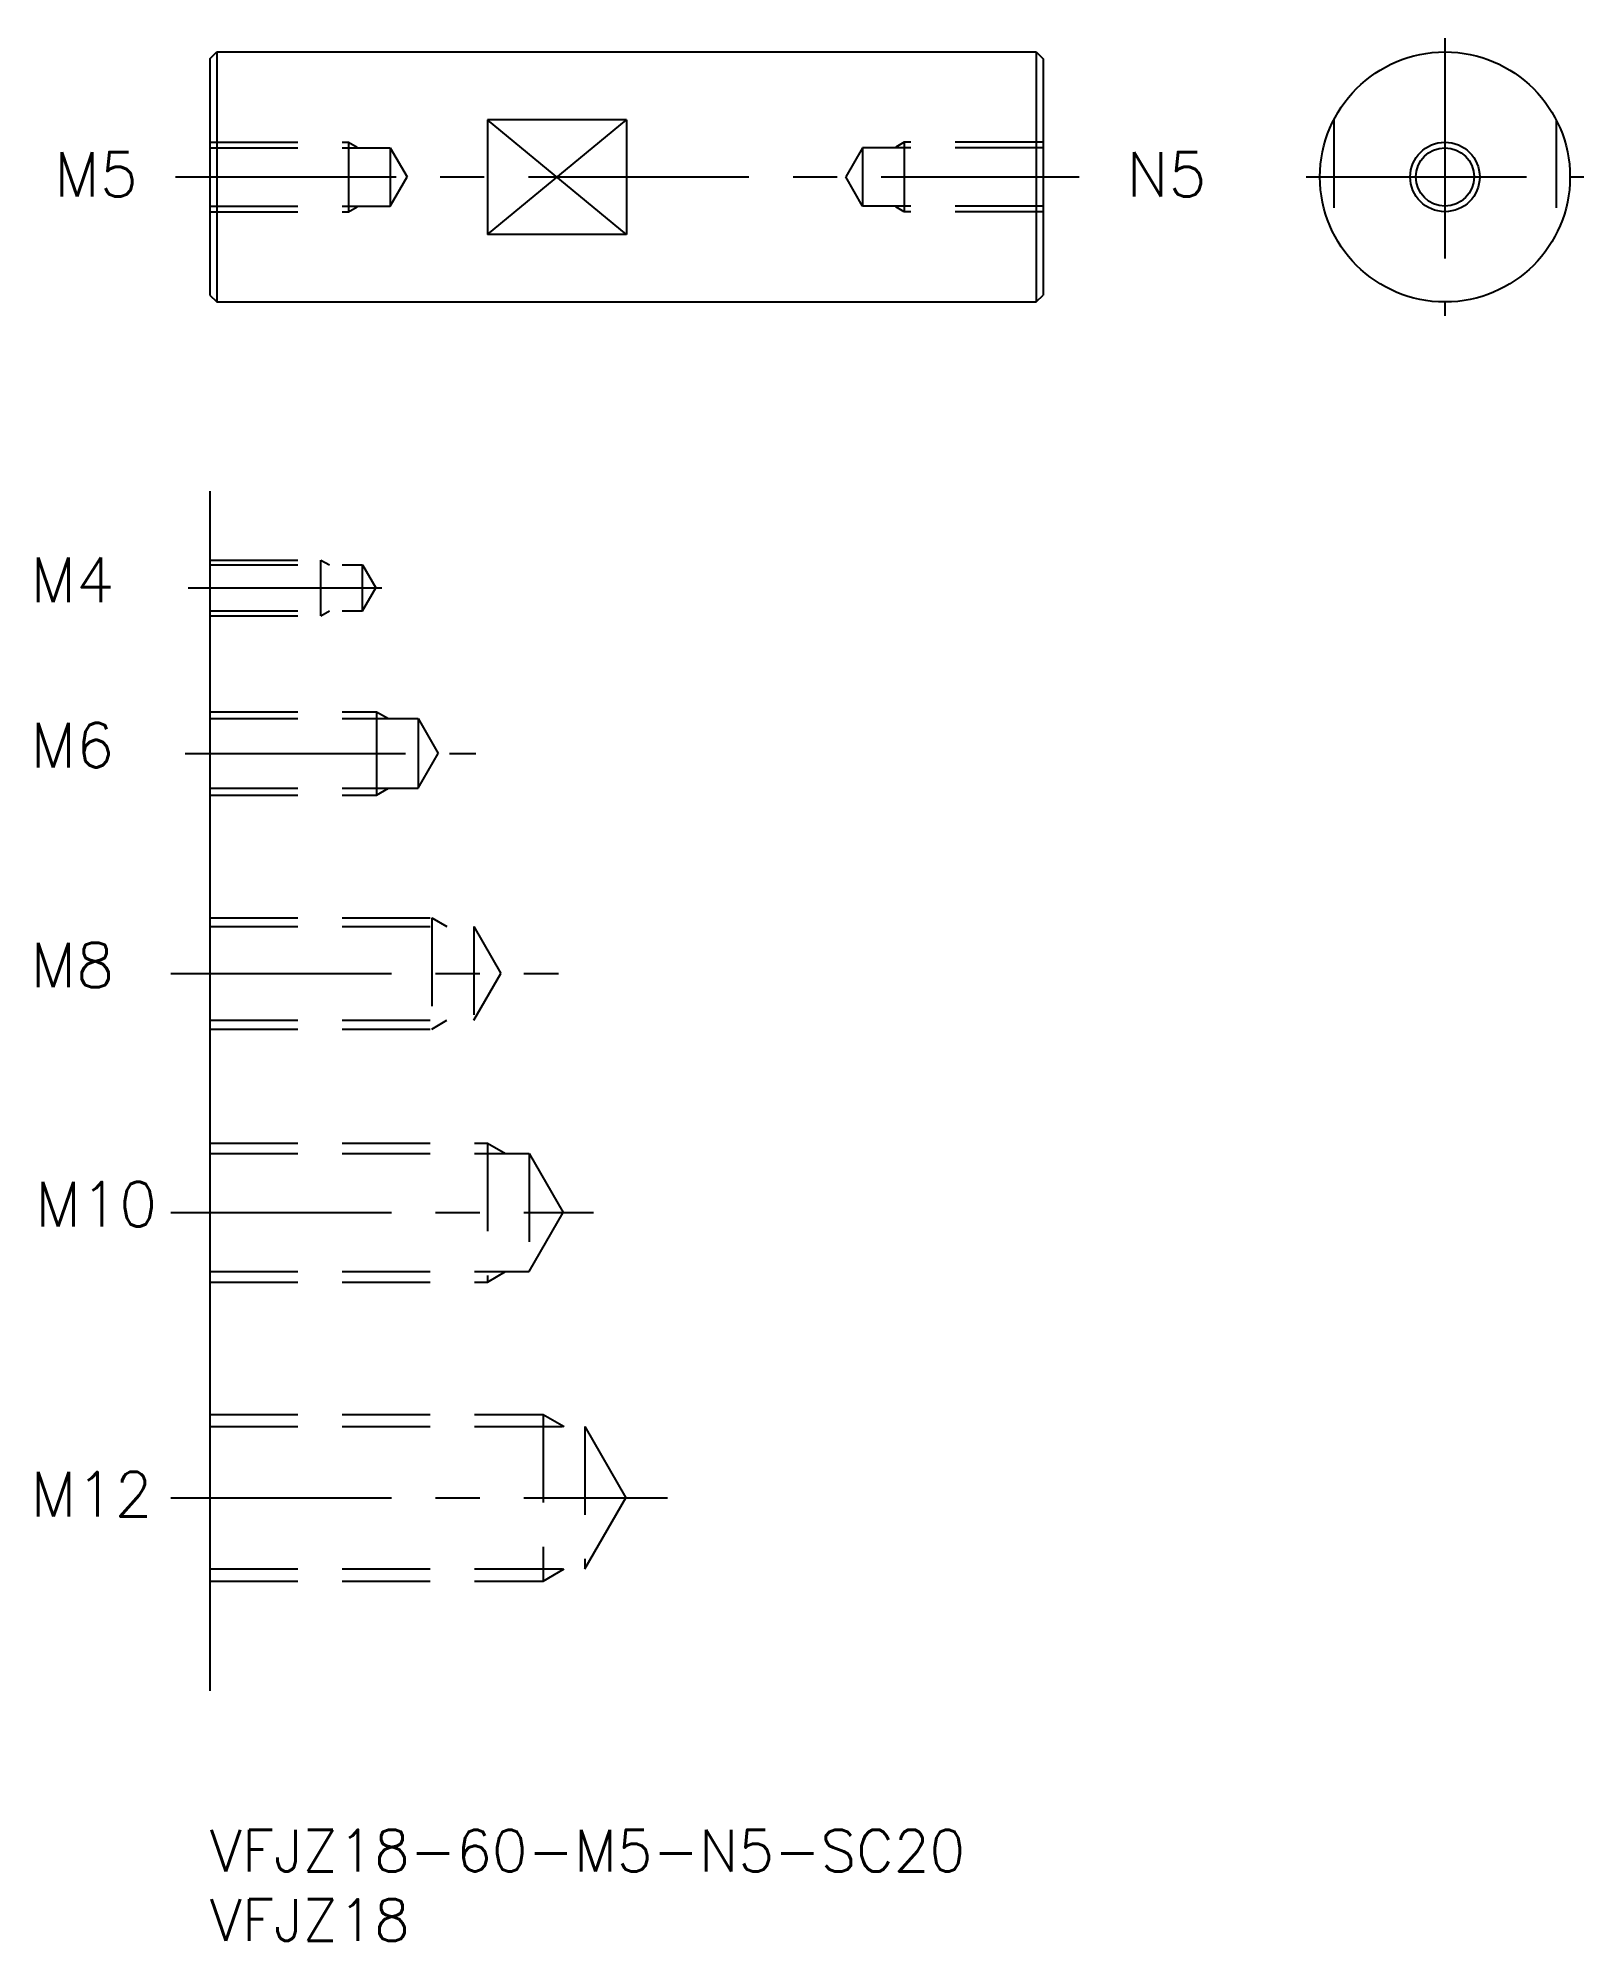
# Model space of a CAD drawing. Extents: x -12 to 99, y -8 to 129.
import ezdxf

# ---------------------------------------------------------------- set-up
doc = ezdxf.new("R2010")
doc.units = 0
doc.header["$LTSCALE"] = 0.5
doc.linetypes.add('CENTER', pattern=[50.8, 31.75, -6.35, 6.35, -6.35])
doc.linetypes.add('DASHED', pattern=[19.05, 12.7, -6.35])
doc.layers.get('0').update_dxf_attribs({"linetype": 'CONTINUOUS'})
for name, color, linetype in [('MSM_CENTER', 1, 'CENTER'), ('MSM_CONTINUOUS', 7, 'CONTINUOUS'), ('MSM_DASHED', 4, 'DASHED'), ('MSM_NARROW', 5, 'CONTINUOUS'), ('MSM_PART_NUMBER', 7, 'CONTINUOUS')]:
    doc.layers.add(name, color=color, linetype=linetype)
doc.styles.get("Standard").update_dxf_attribs({"font": 'txt.shx', "height": 3, "bigfont": 'bigfont.shx'})

# ---------------------------------------------------------------- blocks, each defined once
blk = doc.blocks.new('*U4')
at = {"layer": 'MSM_PART_NUMBER'}
blk.add_text('VFJZ18-60-M5-N5-SC20', height=3, dxfattribs=at).set_placement((0, -3))
blk = doc.blocks.new('*U5')
at = {"layer": 'MSM_PART_NUMBER'}
blk.add_text('VFJZ18', height=3, dxfattribs=at).set_placement((0, -8))

msp = doc.modelspace()

# ---------------------------------------------------------------- linework, layer by layer
msp.add_circle((88.92, 118.97), 9)
at = {"layer": 'MSM_CENTER'}
for p, q in [((88.92, 128.97), (88.92, 108.97)), ((-2.46, 118.97), (62.59, 118.97)), ((78.92, 118.97), (98.92, 118.97)), ((-1.56, 89.39), (12.39, 89.39)), ((-1.78, 77.48), (19.15, 77.48)), ((-2.79, 61.64), (25.11, 61.64)), ((-2.79, 44.43), (27.62, 44.43)), ((-2.79, 23.9), (32.95, 23.9))]:
    msp.add_line(p, q, dxfattribs=at)
at = {"layer": 'MSM_CONTINUOUS'}
for p, q in [((0, 127.47), (0.5, 127.97)), ((0, 127.47), (0, 110.47)), ((0.5, 127.97), (59.5, 127.97)), ((0.5, 127.97), (0.5, 109.97)), ((59.5, 127.97), (59.5, 109.97)), ((59.5, 127.97), (60, 127.47)), ((60, 127.47), (60, 110.47)), ((20, 123.09), (20, 114.84)), ((30, 123.09), (20, 123.09)), ((30, 123.09), (30, 114.84)), ((30, 114.84), (20, 114.84)), ((0, 110.47), (0.5, 109.97)), ((0.5, 109.97), (59.5, 109.97)), ((59.5, 109.97), (60, 110.47)), ((0, 96.36), (0, 10))]:
    msp.add_line(p, q, dxfattribs=at)
msp.add_circle((88.92, 118.97), 2.1, dxfattribs=at)
at = {"layer": 'MSM_DASHED'}
for p, q in [((80.92, 123.09), (80.92, 114.84)), ((96.92, 123.09), (96.92, 114.84)), ((0, 121.47), (10, 121.47)), ((0, 121.07), (13, 121.07)), ((10, 121.47), (10, 116.47)), ((10, 121.47), (10.61, 121.12)), ((13, 121.07), (14.21, 118.97)), ((13, 121.07), (13, 116.87)), ((47, 121.07), (45.79, 118.97)), ((60, 121.07), (47, 121.07)), ((47, 121.07), (47, 116.87)), ((50, 121.47), (49.39, 121.12)), ((60, 121.47), (50, 121.47)), ((50, 121.47), (50, 116.47)), ((13, 116.87), (14.21, 118.97)), ((47, 116.87), (45.79, 118.97)), ((0, 116.87), (13, 116.87)), ((0, 116.47), (10, 116.47)), ((10, 116.47), (10.61, 116.82)), ((60, 116.87), (47, 116.87)), ((50, 116.47), (49.39, 116.82)), ((60, 116.47), (50, 116.47)), ((0, 91.39), (8, 91.39)), ((0, 91.04), (11, 91.04)), ((8, 87.39), (8, 91.39)), ((8, 91.39), (8.61, 91.04)), ((11, 87.74), (11, 91.04)), ((11, 91.04), (11.95, 89.39)), ((11, 87.74), (11.95, 89.39)), ((0, 87.74), (11, 87.74)), ((8, 87.39), (8.61, 87.74)), ((0, 87.39), (8, 87.39)), ((0, 80.48), (12, 80.48)), ((0, 79.98), (15, 79.98)), ((12, 80.48), (12, 74.48)), ((12, 80.48), (12.87, 79.98)), ((15, 79.98), (15, 74.98)), ((15, 79.98), (16.44, 77.48)), ((15, 74.98), (16.44, 77.48)), ((0, 74.98), (15, 74.98)), ((0, 74.48), (12, 74.48)), ((12, 74.48), (12.87, 74.98)), ((0, 65.64), (16, 65.64)), ((0, 65.02), (19, 65.02)), ((16, 65.64), (16, 57.64)), ((16, 65.64), (17.08, 65.02)), ((19, 65.02), (20.95, 61.64)), ((19, 65.02), (19, 58.27)), ((19, 58.27), (20.95, 61.64)), ((0, 58.27), (19, 58.27)), ((0, 57.64), (16, 57.64)), ((16, 57.64), (17.08, 58.27)), ((0, 49.43), (20, 49.43)), ((20, 49.43), (21.3, 48.68)), ((20, 49.43), (20, 39.43)), ((0, 48.68), (23, 48.68)), ((23, 48.68), (23, 40.18)), ((23, 48.68), (25.45, 44.43)), ((23, 40.18), (25.45, 44.43)), ((0, 40.18), (23, 40.18)), ((20, 39.43), (21.3, 40.18)), ((0, 39.43), (20, 39.43)), ((0, 29.9), (24, 29.9)), ((0, 29.03), (27, 29.03)), ((24, 29.9), (24, 17.9)), ((24, 29.9), (25.52, 29.03)), ((27, 29.03), (27, 18.78)), ((27, 29.03), (29.96, 23.9)), ((27, 18.78), (29.96, 23.9)), ((0, 18.78), (27, 18.78)), ((0, 17.9), (24, 17.9)), ((24, 17.9), (25.52, 18.78))]:
    msp.add_line(p, q, dxfattribs=at)
at = {"layer": 'MSM_NARROW'}
for p, q in [((20, 114.84), (30, 123.09)), ((30, 114.84), (20, 123.09))]:
    msp.add_line(p, q, dxfattribs=at)
msp.add_circle((88.92, 118.97), 2.5, dxfattribs=at)

# ---------------------------------------------------------------- block references
at = {"layer": 'MSM_CONTINUOUS'}
for name in ['*U4', '*U5']:
    msp.add_blockref(name, (0, 0), dxfattribs=at)

# ---------------------------------------------------------------- texts
for s, p in [('M4', (-12.91, 88.37)), ('M6', (-12.91, 76.47)), ('M8', (-12.91, 60.64)), ('M10', (-12.56, 43.43)), ('M12', (-12.89, 22.56))]:
    msp.add_text(s, height=3.2).set_placement(p)
for s, p in [('M5', (-11.2, 117.56)), ('N5', (66, 117.56))]:
    msp.add_text(s, height=3.2, dxfattribs=at).set_placement(p)

doc.saveas('drawing.dxf')
